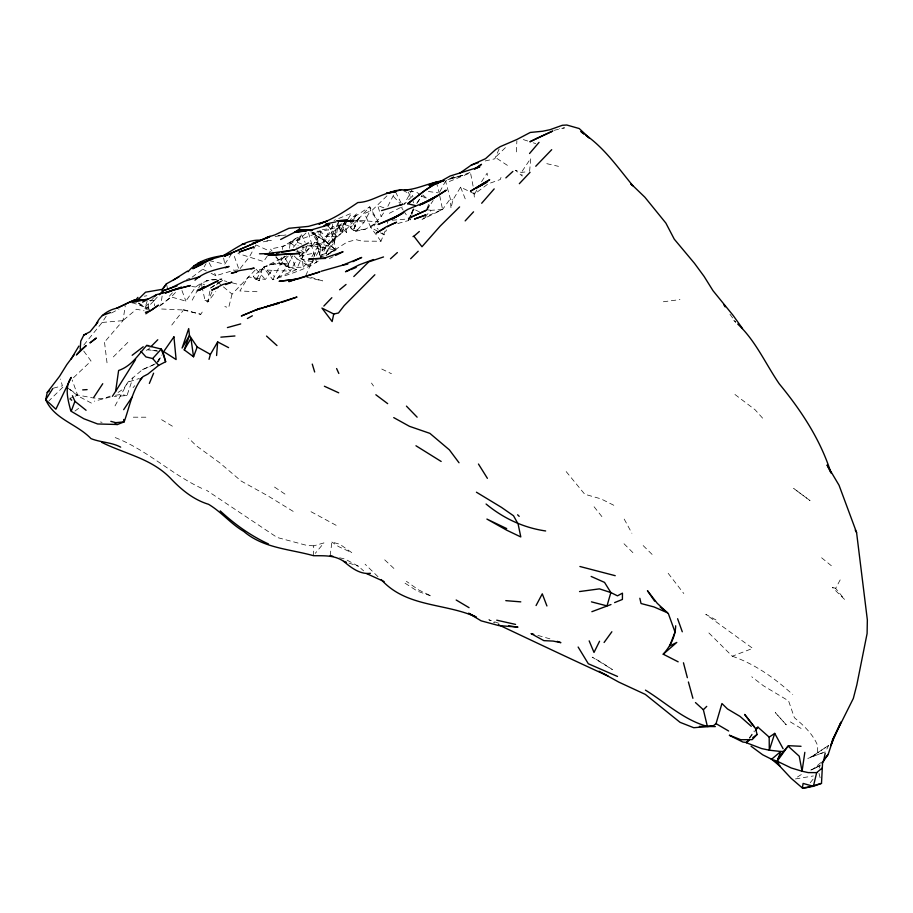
<?xml version="1.0" encoding="UTF-8"?>
<svg xmlns="http://www.w3.org/2000/svg" width="913" height="913" viewBox="0 0 913 913"><rect width="100%" height="100%" fill="white"/><g stroke="black" fill="none" stroke-linecap="round" stroke-linejoin="round"><path stroke-width="0.68" stroke-dasharray="4.57 3.42" d="M817.637 752.118L817.717 745.795C813.118 734.189 803.748 725.515 794.378 717.686L788.57 700.853L763.485 685.811L751.741 676.773M313.57 555.709L313.718 545.848L323.967 542.904L315.282 553.324M303.162 245.335L302.488 260.776L303.253 267.132L289.067 267.726L288.052 265.683L288.405 263.925L292.696 255.857M516.336 151.889L516.884 140.842M148.123 308.822L148.545 301.883M474.338 197.094L473.585 188.671M529.608 171.336L530.761 158.371L521.334 172.477L522.247 176.061L515.457 170.252L521.334 172.477L528.228 171.53M330.164 555.652L331.887 542.06L339.819 544.239L351.859 552.707L338.529 546.579L331.887 542.06M294.112 255.971L297.102 258.915L290.163 271.15L281.01 260.057L281.352 257.398M282.379 249.443L282.722 246.795L301.587 234.824L305.136 242.413M289.489 248.313L290.22 242.812L296.417 237.848M162.115 296.052L160.882 305.147L171.724 296.474L176.643 291.236M105.999 340.378L122.97 320.646L125.298 305.661M328.144 226.093L336.269 236.011L325.964 253.004L334.169 242.573L336.269 236.011L338.62 221.288M155.347 363.831L142.417 369.662L132.956 377.742L126.998 395.557L114.262 396.482M334.169 242.573L335.893 227.828L338.072 222.589M255.104 270.134L232.073 294.112L218.161 282.494L210.515 288.109L207.73 302.009L204.991 300.32L202.401 288.417M320.725 258.573L327.927 242.242L336.246 229.722L325.313 236.661L320.223 259.726C306.266 269.666 288.919 274.14 272.85 279.755L263.378 267.315L286.796 255.925M353.034 220.273C348.093 232.13 333.998 234.926 328.041 246.031L326.101 255.378L320.531 256.918L316.423 242.47L309.792 243.897M501.009 177.442L500.29 179.519L488.17 183.844L474.612 193.978L460.609 187.176L452.814 200.038L451.011 208.438L450.314 198.76L445.567 181.139L454.982 175.855M397.794 223.514L408.579 220.535L410.61 215.206M232.028 294.18L228.649 307.738L224.838 306.563M259.315 280.496L262.43 268.262L253.312 276.491L256.119 280.074L259.315 280.496L256.097 279.332L253.312 276.491M387.842 206.281L394.062 194.138M332.709 224.313L331.704 231.754L336.064 250.002L326.101 255.378L347.168 242.071L356.127 239.697L361.959 241.123L380.972 241.237L385.138 231.012M387.295 223.354L388.014 220.809M411.558 215.765L410.405 219.839L413.053 219.223M411.934 214.418L413.475 208.986L419.375 211.862M131.997 302.591L145.235 307.19L147.461 300.137M272.85 279.755L280.519 264.268L290.14 254.031L296.44 269.643L278.203 277.198M427.044 208.666L429.829 200.997M306.905 246.202L304.383 252.878L300.331 252.981M411.877 196.569L404.254 204.272L411.786 190.178L412.904 197.037M426.713 210.367L433.161 200.483M819.109 768.164L820.102 765.722L809.888 770.481M305.775 275.703L313.456 257.82M313.969 256.553L315.521 252.764L299.635 256.188L309.849 266.664L320.817 247.549L315.065 233.945L311.938 233.157L328.691 229.756L325.313 241.021L336.098 250.219L319.539 255.435L320.817 247.549L312.36 233.431L325.313 241.021L336.098 250.219L318.785 246.59L315.065 233.945L320.052 231.251L324.115 241.785L318.785 246.59M211.987 291.84L207.73 302.009L215.788 291.624M411.158 213.984L413.909 207.867M392.191 220.227L408.956 218.869L413.475 208.986L416.431 211.964M499.126 149.047L494.766 158.828L483.707 161.293M413.475 208.986L408.579 220.535M359.277 217.545L357.337 220.261L353.251 230.361L350.603 227.657L359.277 217.545L353.251 230.361L356.024 231.263L365.371 229.14L378.29 221.859L369.765 206.829L350.592 219.28L350.603 227.657L353.479 230.681L356.024 231.263M828.582 745.499L810.835 757.208L825.5 751.798L828.582 745.499L810.835 757.208L805.825 759.365M298.882 240.313L301.587 234.824L297.056 239.628L289.204 242.755M380.447 232.826L384.065 234.835L386.564 229.825M158.36 361.902L161.909 355.02M192.221 300.16L198.03 289.204M198.669 287.983L201.259 283.121L210.595 279.8L222.007 279.058L206.121 280.656L210.595 279.8M835.646 588.326L832.325 587.401L844.616 599.464L835.646 588.326L841.466 577.507M439.804 191.787L445.567 181.139L448.682 181.778L470.492 172.751L473.322 187.348M255.937 244.912L249.477 256.781L239.115 269.849L233.694 254.533M365.371 229.14L353.479 230.681L357.291 230.19L363.956 222.361L370.461 210.458L369.765 206.829L357.337 220.261L378.29 221.859L370.461 210.458M474.612 193.978L477.385 189.094M262.43 268.262L256.119 280.074M157.276 362.119L161.122 355.419M311.858 256.827L317.69 246.715L316.423 242.47L328.041 246.031L336.349 236.17L325.313 236.661L319.527 230.008L335.893 227.828L342.854 222.783M192.141 277.164L202.766 269.232L206.007 263.663M115.027 405.897L127.968 382.136L132.956 377.742M157.344 362.073L161.567 355.077M347.419 219.987L344.646 224.495L341.291 233.568L332.389 240.564L331.704 231.754L346.769 222.612M348.115 218.858L351.585 213.22L334.01 220.421M353.765 219.097L357.382 213.186L351.014 218.835M417.252 203.006L421.783 195.816L426.382 198.783M183.422 310.009L200.769 314.323L203.097 310.694M83.825 345.034L102.165 322.449L106.559 315.636M481.539 181.755L487.143 173.128L487.656 178.492M209.248 260.616L224.769 264.188L232.062 253.095M216.609 284.833L218.161 282.494M267.349 255.948L263.629 261.586L237.928 253.46M268.091 254.818L270.328 251.429L256.416 245.141M416.659 203.394L421.783 195.816M380.972 241.237L370.815 227.463L381.155 216.529L384.168 212.078M749.368 737.864L754.058 730.982M172.42 292.811L169.167 296.348L185.875 301.142L195.644 286.979L201.259 283.121L204.729 284.993M439.735 195.724L442.565 209.488L427.638 215.867L423.324 218.903L442.565 209.488L450.314 198.76L452.814 200.038M257.01 291.715L239.891 290.973L248.336 276.947L265.341 279.469L271.948 270.374L290.163 271.15M426.953 208.689L430.582 203.713M749.619 738.275L754.606 731.61M171.77 325.039L182.942 310.774M810.196 782.726L813.597 778.595M293.301 247.32L297.558 242.356L297.056 239.628M276.981 278.67L288.052 265.683L282.128 263.104L271.366 264.279L263.378 267.315L273.98 276.205M133.058 387.671L134.827 385.663M154.24 300.468L157.664 296.622M138.616 302.945L145.235 307.19L154.594 296.748M275.772 257.055L278.488 259.863L281.01 260.057L284.616 256.051M303.253 267.132L308.742 261.095M62.871 387.169L49.028 400.739M386.964 195.85L372.196 210.252L364.492 213.482L370.815 227.463L379.249 232.153M138.491 303.367L146 309.039L154 300.719L154.617 305.809M302.112 247.88L311.436 245.163L322.118 250.436L336.269 236.011M422.046 219.691L423.883 217.819M424.807 216.872L431.256 210.31L442.565 209.488M149.892 347.716L147.929 349.713L143.98 351.106M113.326 356.926L128.619 341.588M305.981 233.032C296.816 242.755 283.27 246.852 270.408 248.895L272.028 251.086M505.414 147.655L495.291 157.39L507.582 165.481M281.01 260.057L286.134 255.218M73.519 377.685L91.049 361L83.22 350.364M820.844 762.64L813.46 768.837L809.763 770.549M299.635 256.188L312.212 245.939L320.303 234.538L320.052 231.251L314.7 231.16M159.513 306.117L171.724 296.474M123.586 320.007L136.436 309.222L144.117 310.808M322.118 250.436L328.041 246.031M74.934 411.078L79.808 407.495M326.021 255.708L334.147 250.094M801.294 774.555L795.12 778.504M308.64 264.884L315.133 260.536M118.062 392.43L123.575 388.892L127.968 382.136L139.347 378.461M210.515 288.109L222.795 280.462L226.881 281.501M820.308 765.048L813.46 768.837L820.102 765.722M111.557 312.976L119.055 308.993M389.326 213.322L402.781 206.395L401.572 207.662L403.044 209.899M75.151 396.265L77.594 395.021L92.647 397.863L103.237 398.764L110.142 396.094M329.353 258.516L333.085 256.667M219.314 281.98L222.795 280.462M142.417 369.662L157.778 363.043M186.56 279.629L189.972 278.225M469.887 172.477L457.812 177.076L447.507 179.484M708.887 632.96L732.283 656.219L752.723 648.367L705.806 614.346L718.611 621.399M315.065 233.945L297.307 240.61L298.083 245.802M810.584 757.105L825.5 751.798M263.378 267.315L279.218 261.974L280.519 264.268L296.44 269.643L301.153 259.064L311.436 245.163L316.731 262.739L301.153 259.064L298.425 253.049M554.008 130.365L564.542 127.854L559.258 128.528M211.108 273.341L215.879 275.692L231.343 271.058M110.222 397.029L94.347 401.184M450.292 178.606L462.332 175.25L447.849 179.667M375.951 223.947L373.269 224.644L378.176 229.277M53.399 388.151L62.415 385.811L60.349 379.043M70.004 398.159L72.72 397.52M144.311 296.211L146.867 295.744M795.44 778.937L813.38 775.947M115.415 395.295L120.676 394.496L126.998 395.557M263.275 241.831L271.264 240.633L265.831 240.45M275.133 236.501L285.963 234.961M663.374 301.758L679.945 299.601M277.974 235.657L284.651 235.029M102.165 322.449L122.97 320.646M237.814 269.951L233.922 270.294L230.761 268.114M271.366 264.279L288.405 263.925L289.067 267.726M133.309 417.184L146.206 417.207M149.755 300.594L154 300.719L149.994 300.445M161.658 309.005L183.102 309.975M146 309.039L149.892 309.29M271.948 270.374L256.062 269.164L265.341 279.469M313.718 545.848L306.163 545.232L277.13 537.472L206.452 490.213M307.122 245.711L317.69 246.715L320.531 256.918M191.741 286.534L195.644 286.979M296.063 251.885L304.383 252.878L297.843 248.233M157.116 350.797L147.929 349.713L157.55 351.208M426.223 209.693L431.256 210.31M282.128 263.104L288.405 263.925L284.559 257.181M409.058 191.102L416.442 192.072L419.649 194.321M428.414 191.502L437.818 192.791M100.453 421.977L102.051 422.331M306.768 277.29L322.54 280.884L310.934 277.29M339.602 557.797L344.988 559.018L358.432 566.243L363.625 570.876M546.807 163.667L558.494 166.349M351.927 219.588L363.956 222.361M204.991 300.32L208.872 301.222M145.235 307.19L148.933 308.103M232.324 282.882L240.496 284.959M537.837 635.402L551.11 639.168M183.536 309.655L200.769 314.323M310.728 231.811L320.303 234.538L324.115 241.785L312.212 245.939L308.001 231.035M523.354 139.598L528.296 141.207M533.238 142.805L535.714 143.615M349.051 563.127L358.432 566.243M498.909 623.328L488.786 619.733L494.835 622.883M349.405 226.184L344.646 224.495L331.83 226.915L325.313 241.021L311.938 233.157M383.939 207.844L377.731 205.585L381.155 216.529M297.558 242.356L302.237 244.285M732.283 656.219C755.222 664.15 774.977 678.37 792.769 694.576M115.209 437.589C147.392 450.041 172.26 475.137 203.576 489.208M381.76 369.046L391.449 373.714M202.766 269.232L206.338 270.99M613.81 505.277L600.959 498.852L584.731 494.241L564.371 469.385M402.907 190.383L410.257 194.115M311.036 511.725L336.737 525.637M91.391 403.112L77.925 395.9L67.676 387.854M161.635 419.706L174.417 427.421M297.102 258.915L309.849 266.664M790.35 721.898L802.847 729.51M293.176 511.383L267.806 495.805L241.249 481.105L219.622 462.72L196.204 445.681L188.649 438.194M405.064 583.213L417.492 591.19L431.564 596.178L418.394 589.821L406.388 581.284M274.516 487.074L286.705 495.257M69.753 399.232L71.956 400.75M734.954 394.484L755.108 409.789L764.375 420.128M290.22 242.812L296.748 247.457M69.936 389.44L77.594 395.021L72.138 379.934M69.856 398.228L72.047 399.94M377.993 576.708L365.097 564.211M821.62 557.786L832.656 566.813M422.822 194.96L426.828 198.418M733.767 320.509L735.741 322.278L728.745 312.554M384.715 559.852L395.763 570.169M382.102 232.986L384.065 234.835M643.163 545.586L654.005 556.291M624.024 543.76L634.82 554.568M393.48 196.432L399.985 203.405M668.179 573.318L683.814 593.53M594.089 506.772L603.995 519.235M276.068 256.576L278.488 259.863M371.488 383.061L373.52 386.005M403.786 211.029L408.956 218.869M352.829 222.92L357.291 230.19M624.195 519.086L631.899 533.238M209.168 262.682L212.215 268.593M214.658 273.329L215.879 275.692M395.546 191.913L400.967 202.777M296.782 249.443L297.878 251.84M408.385 192.244L410.588 197.482M460.609 187.176L466.029 200.883M181.972 290.528L185.875 301.142M412.528 199.091L413.498 202.869M436.357 181.915L439.164 192.974M819.018 773.368L820.262 778.367M201.259 283.121L202.115 287.093M166.474 283.795L167.376 287.983M223.639 258.048L224.769 264.188M298.859 250.995L299.441 254.887M104.527 342.398L107.152 363.831M340.412 229.734L340.093 231.377L346.563 232.495L344.806 222.555L338.449 227.086L340.093 231.377L344.806 222.555L340.412 229.734L346.563 232.495L342.181 228.41L338.449 227.086L340.412 229.734M600.126 661.571L592.206 657.166L612.418 669.571L600.126 661.571M809.957 500.541L793.682 488.444L809.957 500.541M786.207 724.785L775.24 712.539L786.207 724.785"/><path stroke-width="1.37" d="M775.034 761.1L791.023 778.218L802.367 787.976L813.392 786.31L821.495 783.365L822.624 761.807L823.412 761.853L825.192 753.225M80.207 349.165L80.743 341.177L83.905 334.923L90.113 331.716L97.942 322.072M216.586 355.522L217.659 341.919L228.581 347.625M675.677 625.793C675.483 636.441 670.199 646.427 663.215 654.199L678.165 661.822M162.468 293.45L162.822 290.848L171.256 287.8L184.506 281.25L200.255 276.571M112.39 396.31L115.609 391.369L118.622 370.495C131.62 366.033 138.137 354.974 146.651 345.445L148.602 345.582M804.832 752.346L802.059 771.223L808.176 772.603L816.679 772.615L822.259 767.981M777.203 761.202L780.763 751.49L783.628 751.388L788.056 746.104L799.229 756.192L802.059 771.223L791.251 767.981L777.203 761.202L788.056 746.104M333.736 314.015L332.138 321.536L321.947 308.08L333.736 314.015L338.472 312.999L344.19 305.604L374.866 274.756M74.387 354.495L66.866 364.527L59.528 376.339L47.248 392.407L45.718 399.746C54.255 419.307 76.954 423.917 90.992 438.617C100.738 442.554 111.363 442.12 120.664 447.142M172.374 290.665L172.546 289.969L190.452 285.529L174.817 289.775M816.679 772.615L813.392 786.31L803.109 783.434L802.367 787.976L805.962 787.896L821.495 783.365M209.031 359.334L210.412 354.381L217.659 341.919M603.219 673.497L618.752 682.091L645.308 694.394L680.071 722.343L693.754 727.718L712.905 726.086L716.043 723.644L721.943 703.535L727.456 708.933L740.032 716.397L751.296 726.303M146.651 345.445L161.281 349.063L163.05 352.064L165.664 361.719L158.645 365.394L147.86 374.102L142.999 376.647C132.317 389.509 129.726 406.593 124.134 421.874L117.457 424.499L97.623 423.974L83.848 418.759L71.248 411.329M783.103 748.728L774.738 733.39L769.294 750.189L761.59 748.557L746.286 742.726L749.482 740.055M821.871 762.914L828.171 754.389L833.284 738.971L830.636 745.59L841.033 722.012L832.325 740.454L853.335 698.422L856.828 684.853L867.099 633.542L867.35 619.927L856.565 532.439L839.036 485.237L827.052 465.059L830.99 472.968C820.547 439.769 801.18 410.462 779.234 383.802C765.562 363.865 755.542 340.595 737.715 324.058M197.219 346.974L193.545 356.766L184.255 349.873L189.459 335.505L188.706 328.577L182.086 348.058L189.459 335.505L197.219 346.974L210.412 354.381M72.424 395.74L74.934 401.321L71.248 411.124L70.666 410.462C67.939 399.803 64.23 387.306 71.225 377.411L55.887 409.195L45.718 399.746L52.783 388.561M149.355 383.426L153.601 373.2M95.899 325.028C99.277 316.218 107.574 310.226 116.613 308.229C125.355 305.125 133.469 297.752 143.341 300M599.556 641.257L594.009 652.441L589.17 640.869M536.068 605.536L542.276 593.838L546.921 605.97M184.255 349.873L190.965 338.438L193.545 356.766M71.134 359.014L78.895 346.073M135.569 359.551L115.609 391.369M93.628 397.577L102.747 383.711M123.666 409.675L132.031 397.189M161.909 290.3L166.474 283.795L179.016 276.856M604.098 642.478L611.87 631.762M824.005 759.981L828.171 754.389M746.286 742.726L747.952 740.5M755.439 730.503L757.938 727.17L769.18 737.133L769.294 750.189L780.763 751.49L771.588 759.251L762.686 754.789L751.057 746.206M166.474 283.795L162.252 289.341L145.532 292.194L138.011 299.647M777.648 758.954L783.628 751.388M135.25 300.605L137.92 297.376M529.54 153.521L539.035 142.394M494.184 188.9L481.676 203.257M140.111 379.648L141.869 377.651M159.387 294.694L162.822 290.848L177.031 285.917M154.594 296.748L156.465 294.659L171.051 290.996M140.922 351.322L145.966 356.937L152.676 358.535L161.281 349.063L165.664 361.719M465.162 220.889L473.55 211.827M530.054 172.317L519.337 183.684M353.799 276.548L368.738 261.883L383.528 256.941M535.748 166.257L551.703 149.686M754.48 726.999L744.631 714.411L755.633 728.7L757.071 734.497L752.209 739.61L740.831 739.747L729.441 735.216M323.841 306.06L331.853 297.695M150.885 346.723L157.778 339.75M410.645 258.733L418.188 251.246M712.905 726.086L707.392 726.428L703.364 709.732L706.73 706.377M505.87 177.898L512.866 171.439M188.055 271.732C196.957 261.072 209.944 257.432 223.194 255.594C235.006 249.329 246.156 239.217 260.399 240.256M390.49 258.79L397.372 252.559M459.604 206.92L440.192 226.07L421.977 246.727L413.92 236.239L412.996 236.604M323.419 226.515L326.34 223.89L335.893 221.87M413.92 236.239L419.329 231.491M663.215 654.199L676.784 642.432L669.651 646.027L675.038 632.058L668.339 613.582L657.257 603.322L647.443 590.688L654.632 601.165M339.647 289.763L346.027 284.468M435.296 197.345L446.297 190.166L431.917 198.977L419.706 205.037L437.156 195.816L426.885 201.476L407.871 209.317L392.59 218.755L378.073 224.484L401.697 213.927L392.59 218.755L398.73 215.422M194.96 280.177C204.25 271.675 217.203 269.175 229.095 266.436L225.328 267.817M132.168 355.283L143.238 346.769M415.392 205.551L407.643 203.725L424.534 190.737L433.492 184.951L443.661 180.626M407.643 203.725C419.238 195.496 429.829 184.62 443.684 180.454M752.734 737.67L757.071 734.497M312.623 230.053L302.956 230.11L299.316 229.083L294.591 232.404L306.734 230.841M459.684 173.219L471.313 165.082L485.545 158.668L495.679 149.527L500.21 146.662L516.952 139.461L530.282 132.453L542.63 131.244L550.014 129.703L562.374 125.275L566.825 125.024L579.207 128.539L589.524 138.103L586.203 135.638M474.532 169.213L481.516 164.329L475.353 168.585L479.861 166.805L450.143 176.015L437.213 183.296M47.248 392.407L49.302 390.992M173.367 280.04L187.599 271.035M145.818 313.798L158.474 305.17L151.204 310.363L145.418 312.349M769.18 737.133L774.738 733.39M755.633 728.7L757.938 727.17M142.611 302.123L156.465 294.659M198.555 290.38L203.839 287.024L204.786 287.538L218.264 280.633L198.555 290.38L204.786 287.538M203.839 287.024L197.185 290.825L201.899 288.999M384.864 228.193L376.35 232.986L386.313 226.766L396.596 222.236L390.935 224.758M387.295 226.812L389.725 225.443M247.4 318.5L252.365 315.795M401.184 214.087L403.637 212.752M280.633 239.48L299.544 229.756L299.316 229.083M308.468 242.961L294.728 249.854L281.672 252.387M422.023 204.329L434.371 198.11M335.573 255.435L343.048 251.748L324.834 257.957L308.697 259.132L312.931 258.95M352.863 261.677L361.685 257.443L342.455 265.249L321.125 271.287M202.8 264.005L192.757 268.719L210.344 259.452L230.384 253.666L224.587 256.085M116.613 308.229L134.2 300.126L144.094 300.423M269.963 236.421L224.735 255.994L269.963 236.421L252.627 243.429L255.286 243.029M423.735 215.765L425.789 214.875L414.445 219.052L422.696 216.21M172.546 289.969L165.321 293.016L171.199 291.053M350.991 269.54L356.241 267.383M614.609 602.603L622.404 599.442L622.461 593.142L617.473 595.847L610.854 592.56L599.419 588.862L579.538 591.556M428.505 185.042L436.357 181.915L442.839 180.751L429.772 185.875M218.013 287.606L211.725 290.083L222.863 284.514L231.856 282.151L225.568 284.628M349.679 270.077L345.502 271.72L359.094 264.884L373.543 259.532M173.516 290.129L181.425 287.047M591.864 611.687L610.968 604.543M102.324 315.499L110.541 312.531M471.313 165.082L478.378 162.617M281.341 302.511L296.987 297.045L255.423 310.123L241.352 315.989L259.92 308.366L255.423 310.123L278.305 302.968M198.053 263.903L212.763 259.144M83.905 334.923L86.313 334.147M198.064 263.092L201.693 261.928M193.955 265.774L205.916 262.088M381.577 210.595L403.112 204.181L399.7 205.197M329.753 224.541L312.691 229.517L294.591 232.404L302.956 230.11L312.212 229.768M442.839 180.751L438.674 181.915L443.912 180.626M227.417 327.584L240.701 323.921M264.576 307.225L279.195 303.276M392.35 191.901L390.513 192.346L394.941 190.714L401.686 189.767L407.997 190.018M395.728 191.639C382.342 192.666 371.614 202.15 357.85 202.549C345.456 210.903 333.348 219.291 318.899 224.039L327.082 221.129L308.457 226.378L288.919 228.296L274.95 234.869L265.66 237.837L268.365 237.46M131.997 302.591L147.826 298.962M400.818 190.007L386.484 193.236L395.717 191.764M236.638 272.074L231.343 273.272L239.526 270.556L254.202 268.148L250.938 268.856M342.455 265.249L347.819 264.097M276.456 253.403L279.058 252.89M404.801 189.961C417.207 189.47 428.174 182.977 440.306 181.584M294.694 249.808L264.918 254.065L273.329 253.609M309.427 230.498L312.132 230.144M347.442 219.634L337.753 220.809L353.913 221.003L336.566 220.729M101.605 442.303C125.903 454.389 152.574 458.657 171.941 479.781C182.269 490.429 194.127 499.947 208.541 504.296C221.414 511.919 230.795 523.879 243.748 531.4C263.48 548.291 289.706 549.021 313.57 555.709C324.092 555.834 334.443 554.967 343.687 561.347C351.128 567.692 360.053 574.665 370.427 573.307M389.155 192.62L391.825 192.381M285.495 253.86L299.202 253.494L268.137 255.332L288.531 253.917M220.878 337.159L234.938 335.973M82.706 389.885L87.1 389.623M315.761 258.824L325.644 258.402M259.497 253.803L273.455 253.517M699.358 726.394L715.347 726.588M788.535 745.693L801.032 746.286M242.265 244.056L244.992 244.228M505.791 600.651L520.798 601.861M746.229 742.44L742.897 742.052L729.43 735.387M508.587 625.861L517.968 627.117L498.681 625.565L481.105 620.829L468.586 613.239L475.673 616.754M114.65 424.111L117.457 424.499M496.718 620.178L515.56 624.401M330.164 555.652L332.868 556.268M615.225 575.692L579.915 566.494M545.643 530.967C523.4 527.737 503.36 518.31 486.081 504.022M591.453 601.861L607.008 605.89L610.854 592.56L604.543 582.403L591.156 576.445M533.774 634.318L531.069 633.599L543.863 640.641L553.107 641.074L560.879 642.661L557.215 641.348M110.827 421.35L115.711 422.662L124.134 421.874L123.666 419.478M366.741 573.661L384.133 581.581M343.687 561.347L346.369 562.237M707.392 726.428C683.837 720.026 665.817 702.656 645.445 690.137M617.519 676.465L588.314 663.751L578.134 647.032M393.731 417.606L409.446 426.314L429.886 433.367L449.367 449.847L459.022 462.765M605.764 675.015C569.917 658.604 534.173 641.622 498.475 624.766M506.692 528.581L486.903 519.075L506.715 530.191L520.798 536.947L518.105 523.982L513.528 515.777L501.454 507.366L476.426 492.21M324.389 386.245L338.712 392.818M476.335 617.108C444.893 602.9 406.251 607.487 381.189 579.538M268.456 543.954C250.687 535.783 234.527 524.176 220.227 510.903M771.588 759.251L779.017 763.028L774.521 760.164M598.951 671.226L608.218 676.191M716.043 723.644L728.665 731.016M456.18 600.012L469.042 607.67M415.963 445.761L441.162 461.464M580.679 131.483L583.955 133.8M586.135 135.352C605.068 148.796 618.352 168.163 632.96 185.841L630.837 183.958M581.786 132.351L584 133.994M375.848 394.758L387.671 403.637M134.2 300.126L136.345 301.747M660.19 607.111L667.54 612.828L653.993 606.94L641.04 603.516L639.842 598.266M74.934 401.321L86.073 410.268M770.766 758.543L779.999 766.167L778.036 764.147M630.837 183.696L644.852 197.197L665.862 223.08L674.273 239.172L694.496 263.343L704.083 276.399L713.007 290.699L733.013 315.282L742.497 328.52M695.466 702.576L703.364 709.732M266.539 336.075L276.97 345.559M517.614 514.784L519.189 516.347M406.445 406.137L417.127 417.173M152.676 358.535L158.645 365.394M326.34 223.89L328.144 226.093M723.735 304.6L725.162 306.871M478.458 464.032L487.394 478.332M855.23 530.099L856.565 532.439M336.612 368.555L338.826 373.451M677.606 618.729L682.285 631.773M312.269 364.104L314.665 371.99M688.402 681.977L692.91 698.297M683.449 662.781L687.352 677.686M173.927 336.886L163.689 351.585L176.118 359.562L173.927 336.886M80.515 350.193L76.384 354.974L86.187 345.616L80.515 350.193M96.139 338.164L90.113 342.797L96.139 338.164M482.909 183.604L470.492 191.216L489.676 179.758L482.909 183.604M482.075 184.791L476.746 187.85L487.097 182.029L482.075 184.791M537.415 138.023L529.882 141.8L552.73 131.061L537.415 138.023M426.314 210.264L411.067 217.157L426.314 210.264M292.753 280.12L288.805 281.615L296.508 279.138L279.093 281.33L297.57 279.093L319.915 271.869L292.753 280.12M253.631 247.069L239.252 252.034L253.631 247.069"/></g></svg>
